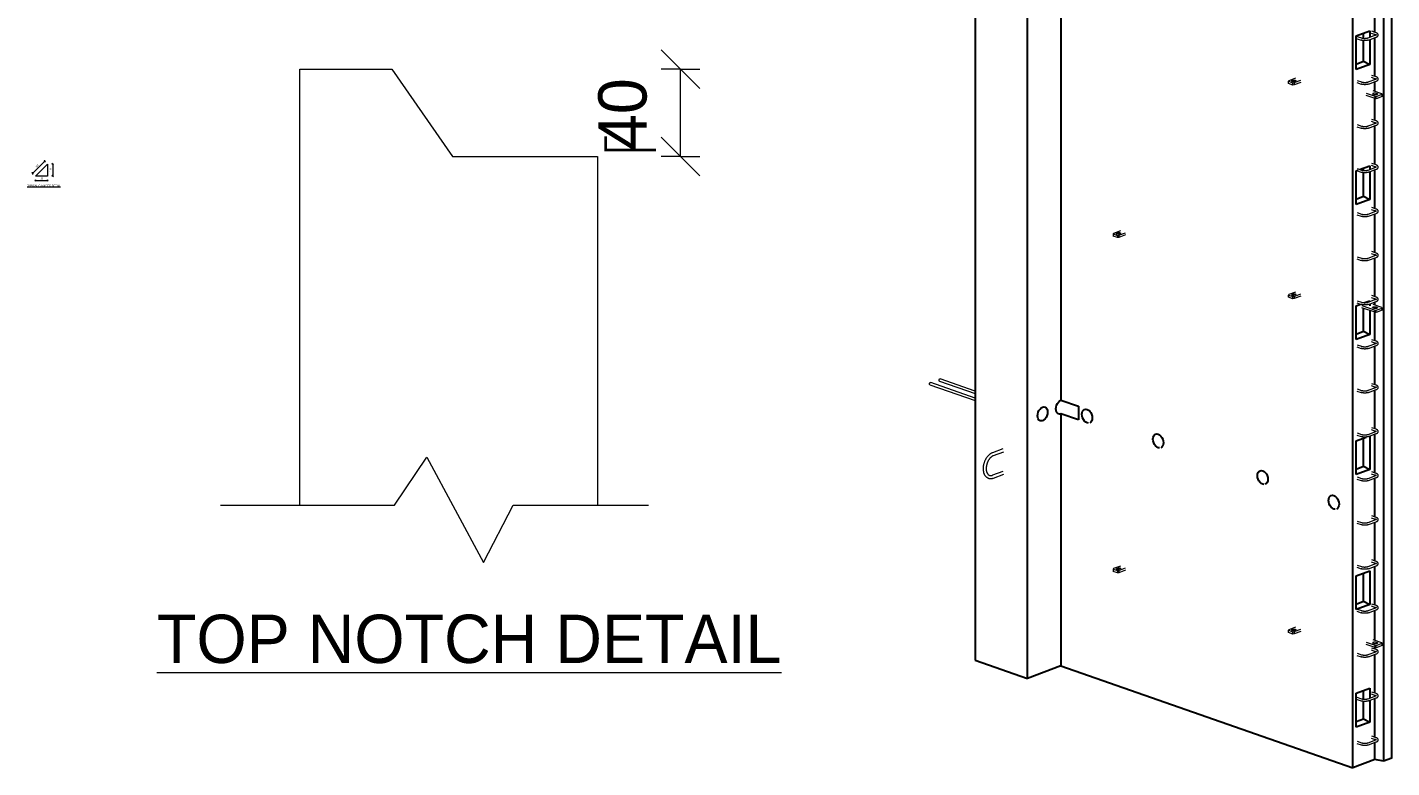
# Model space of a CAD drawing. Header units: millimetres. Extents: x 15006 to 36832, y -1993 to 19978.
# Drawn here: x 31183 to 36832, y 674 to 3739 of the extents above; entities that cross this region are included whole.
import ezdxf

# ---------------------------------------------------------------- set-up
doc = ezdxf.new("R2010")
doc.units = ezdxf.units.MM
for name, color, linetype, lineweight in [('A-ANNO-DIMS', 211, 'Continuous', 9), ('A-ANNO-DIMS-3', 211, 'Continuous', 9), ('A-ANNO-DIMS-80', 211, 'Continuous', 9), ('A-DETL-THIN', 151, 'Continuous', 18), ('A-GENM', 13, 'Continuous', 18), ('A-WALL', 113, 'Continuous', 25), ('G-ANNO-TEXT', 231, 'Continuous', 9), ('S-RBAR', 171, 'Continuous', 18)]:
    doc.layers.add(name, color=color, linetype=linetype, lineweight=lineweight)
doc.styles.add('Arial_3', font='arial.ttf', dxfattribs={"height": 7.5})
doc.styles.add('Nirmala UI Semilight_3', font='NirmalaS.ttf', dxfattribs={"height": 7.5})
doc.styles.add('Nirmala UI Semilight_4', font='NirmalaS.ttf', dxfattribs={"height": 200})
doc.styles.add('Nirmala UI Semilight_5', font='NirmalaS.ttf', dxfattribs={"height": 200})
doc.dimstyles.new('Arrow_Filled_-_2_5_NI_UI_6', dxfattribs={"dimscale": 304.8, "dimtxt": 7.85523, "dimasz": 0.019685, "dimexe": 0.009843, "dimexo": 0.0625, "dimgap": 0.009843, "dimtad": 1, "dimdec": 4, "dimzin": 0, "dimdsep": 46, "dimtxsty": 'Nirmala UI Semilight_3', "dimblk1": 'OBLIQUE', "dimblk2": 'OBLIQUE', "dimsah": 1, "dimcen": 0.09, "dimazin": 0, "dimtfac": 1, "dimtdec": 4, "dimtix": 1, "dimtmove": 0, "dimatfit": 3, "dimfxl": 0.009843, "dimfxlon": 1, "dimtvp": 1, "dimtolj": 1, "dimtzin": 0, "dimarcsym": 2})
doc.dimstyles.new('Arrow_Filled_-_2_5_NI_UI_8', dxfattribs={"dimscale": 304.8, "dimtxt": 209.472789, "dimasz": 0.524934, "dimexe": 0.262467, "dimexo": 0.0625, "dimgap": 0.262467, "dimtad": 1, "dimdec": 4, "dimzin": 0, "dimdsep": 46, "dimtxsty": 'Nirmala UI Semilight_4', "dimblk1": 'OBLIQUE', "dimblk2": 'OBLIQUE', "dimsah": 1, "dimcen": 0.09, "dimazin": 0, "dimtfac": 1, "dimtdec": 4, "dimtix": 1, "dimtmove": 0, "dimatfit": 3, "dimfxl": 0.262467, "dimfxlon": 1, "dimtvp": 1, "dimtolj": 1, "dimtzin": 0, "dimarcsym": 2})

# ---------------------------------------------------------------- blocks, each defined once
blk = doc.blocks.new('Rebar Bar - Part 3166313199-431004-3D Ortho')
at = {"layer": 'S-RBAR'}
for p, q in [((20303.4, 5357.1), (20321.1, 5350.9)), ((20323.7, 5358.4), (20306, 5364.6))]:
    blk.add_line(p, q, dxfattribs=at)
blk = doc.blocks.new('Rebar Bar - Part 2227165887-431004-3D Ortho')
at = {"layer": 'S-RBAR'}
for points in [[(20324.6, 5348.9, 0), (20324.6, 5349, 0), (20324.5, 5349.1, 0), (20324.4, 5349.2, 0), (20324.3, 5349.3, 0), (20324.1, 5349.4, 0), (20323.9, 5349.6, 0), (20323.6, 5349.7, 0), (20323.3, 5349.9, 0), (20323, 5350.1, 0), (20322.6, 5350.3, 0), (20322.2, 5350.4, 0), (20321.8, 5350.6, 0), (20321.4, 5350.8, 0), (20321.1, 5350.9, 0)], [(20324.7, 5349.9, 0), (20324.6, 5349.9, 0), (20324.6, 5349.9, 0), (20324.5, 5349.8, 0), (20324.4, 5349.7, 0), (20324.3, 5349.5, 0), (20324.1, 5349.4, 0), (20323.9, 5349.3, 0), (20323.6, 5349.1, 0), (20323.3, 5348.9, 0), (20323, 5348.7, 0), (20322.6, 5348.6, 0), (20322.2, 5348.4, 0), (20321.8, 5348.2, 0), (20321.5, 5348.1, 0)], [(20324.4, 5340.6, 0), (20325, 5340.9, 0), (20325.6, 5341.2, 0), (20326.3, 5341.4, 0), (20326.8, 5341.7, 0), (20327.4, 5342, 0), (20328, 5342.4, 0), (20328.5, 5342.7, 0), (20329, 5343.1, 0), (20329.5, 5343.5, 0), (20330, 5343.9, 0), (20330.4, 5344.4, 0), (20330.8, 5344.9, 0), (20331.2, 5345.4, 0), (20331.6, 5345.9, 0), (20331.9, 5346.5, 0), (20332.2, 5347.2, 0), (20332.4, 5347.9, 0), (20332.5, 5348.6, 0), (20332.5, 5349.3, 0), (20332.5, 5350, 0), (20332.4, 5350.8, 0), (20332.2, 5351.4, 0), (20332, 5352.1, 0), (20331.7, 5352.7, 0), (20331.3, 5353.3, 0), (20331, 5353.8, 0), (20330.5, 5354.3, 0), (20330.1, 5354.8, 0), (20329.6, 5355.2, 0), (20329.2, 5355.6, 0), (20328.6, 5356, 0), (20328.1, 5356.4, 0), (20327.6, 5356.7, 0), (20327, 5357, 0), (20326.4, 5357.3, 0), (20325.8, 5357.6, 0), (20325.2, 5357.9, 0), (20324.6, 5358.1, 0), (20323.9, 5358.4, 0), (20323.7, 5358.4, 0)]]:
    blk.add_polyline3d(points, dxfattribs=at)
blk = doc.blocks.new('Rebar Bar - Part 981547073-431004-3D Ortho')
at = {"layer": 'S-RBAR'}
for p, q in [((20321.5, 5348.1), (20289.7, 5336.1)), ((20292.5, 5328.6), (20324.4, 5340.6))]:
    blk.add_line(p, q, dxfattribs=at)
blk = doc.blocks.new('Rebar Bar - Part 2227165887-V4-3D Ortho')
at = {"layer": 'S-RBAR'}
for points in [[(20292.5, 5328.6, 0), (20291.8, 5328.4, 0), (20291.1, 5328.1, 0), (20290.5, 5327.9, 0), (20289.7, 5327.7, 0), (20289, 5327.5, 0), (20288.3, 5327.3, 0), (20287.5, 5327.2, 0), (20286.7, 5327, 0), (20286, 5326.9, 0), (20285.2, 5326.7, 0), (20284.3, 5326.6, 0), (20283.5, 5326.5, 0), (20282.7, 5326.4, 0), (20281.9, 5326.3, 0), (20281, 5326.3, 0), (20280.2, 5326.2, 0), (20279.3, 5326.2, 0), (20278.5, 5326.1, 0), (20277.6, 5326.1, 0), (20276.8, 5326.1, 0), (20275.9, 5326.1, 0), (20275.1, 5326.1, 0), (20274.2, 5326.2, 0), (20273.3, 5326.2, 0), (20272.5, 5326.3, 0), (20271.7, 5326.3, 0), (20270.8, 5326.4, 0), (20270, 5326.5, 0), (20269.2, 5326.6, 0), (20268.4, 5326.7, 0), (20267.6, 5326.8, 0), (20266.8, 5327, 0), (20266, 5327.1, 0), (20265.2, 5327.3, 0), (20264.5, 5327.5, 0), (20263.8, 5327.7, 0), (20263, 5327.9, 0), (20262.3, 5328.1, 0), (20261.7, 5328.3, 0), (20261.5, 5328.4, 0)], [(20289.7, 5336.1, 0), (20289.2, 5335.9, 0), (20288.7, 5335.7, 0), (20288.2, 5335.6, 0), (20287.6, 5335.4, 0), (20287.1, 5335.3, 0), (20286.5, 5335.1, 0), (20285.9, 5335, 0), (20285.2, 5334.9, 0), (20284.6, 5334.8, 0), (20283.9, 5334.6, 0), (20283.2, 5334.5, 0), (20282.6, 5334.5, 0), (20281.9, 5334.4, 0), (20281.1, 5334.3, 0), (20280.4, 5334.2, 0), (20279.7, 5334.2, 0), (20279, 5334.2, 0), (20278.2, 5334.1, 0), (20277.5, 5334.1, 0), (20276.8, 5334.1, 0), (20276, 5334.1, 0), (20275.3, 5334.1, 0), (20274.5, 5334.1, 0), (20273.8, 5334.2, 0), (20273.1, 5334.2, 0), (20272.3, 5334.3, 0), (20271.6, 5334.4, 0), (20270.9, 5334.4, 0), (20270.2, 5334.5, 0), (20269.6, 5334.6, 0), (20268.9, 5334.7, 0), (20268.2, 5334.8, 0), (20267.6, 5335, 0), (20267, 5335.1, 0), (20266.4, 5335.2, 0), (20265.8, 5335.4, 0), (20265.3, 5335.5, 0), (20264.7, 5335.7, 0), (20264.2, 5335.9, 0), (20264.1, 5335.9, 0)]]:
    blk.add_polyline3d(points, dxfattribs=at)
blk = doc.blocks.new('Rebar Bar - Part 3131074535-V6-3D Ortho')
at = {"layer": 'S-RBAR'}
for p, q in [((20264.1, 4788.6), (20241.6, 4796.5)), ((20241.6, 4788), (20261.5, 4781.1))]:
    blk.add_line(p, q, dxfattribs=at)
blk = doc.blocks.new('Rebar Bar - Part 3131074535-V8-3D Ortho')
at = {"layer": 'S-RBAR'}
for p, q in [((20243.8, 3510.3), (20261.5, 3504.1)), ((20264.1, 3511.7), (20246.5, 3517.8))]:
    blk.add_line(p, q, dxfattribs=at)
blk = doc.blocks.new('Rebar Bar - Part 3131074535-431004-3D Ortho')
at = {"layer": 'S-RBAR'}
for p, q in [((20243.8, 5334.5), (20261.5, 5328.4)), ((20264.1, 5335.9), (20246.4, 5342.1))]:
    blk.add_line(p, q, dxfattribs=at)
blk = doc.blocks.new('Rebar Bar - Part 3131074535-V9-3D Ortho')
at = {"layer": 'S-RBAR'}
for p, q in [((20242.7, 3145.8), (20261.5, 3139.3)), ((20264.1, 3146.8), (20246.4, 3153))]:
    blk.add_line(p, q, dxfattribs=at)
blk = doc.blocks.new('Rebar Bar - Part 3166313199-V10-3D Ortho')
at = {"layer": 'S-RBAR'}
for p, q in [((20303.4, 2803.1), (20321.1, 2797)), ((20323.7, 2804.5), (20305.5, 2810.9))]:
    blk.add_line(p, q, dxfattribs=at)
blk = doc.blocks.new('12_7Ø_ Lifting Insert_COLUMN - 12_9Ø Lifting insert-V12-3D Ortho')
at = {"layer": 'A-GENM'}
for p, q in [((18777.9, 1993.9), (18735.2, 1977.8)), ((18739.7, 1965.9), (18782.5, 1982.1)), ((18777.9, 1900.7), (18735.2, 1884.6)), ((18739.7, 1872.7), (18782.4, 1888.8))]:
    blk.add_line(p, q, dxfattribs=at)
for points in [[(18735.2, 1977.8, 0), (18733.6, 1977.1, 0), (18731.9, 1976.4, 0), (18730.3, 1975.5, 0), (18728.7, 1974.6, 0), (18727.1, 1973.6, 0), (18725.6, 1972.6, 0), (18724, 1971.5, 0), (18722.5, 1970.3, 0), (18721.1, 1969, 0), (18719.6, 1967.7, 0), (18718.2, 1966.3, 0), (18716.8, 1964.9, 0), (18715.5, 1963.4, 0), (18714.2, 1961.8, 0), (18712.9, 1960.2, 0), (18711.6, 1958.5, 0), (18710.4, 1956.8, 0), (18709.3, 1955.1, 0), (18708.2, 1953.3, 0), (18707.1, 1951.5, 0), (18706.1, 1949.6, 0), (18705.1, 1947.7, 0), (18704.2, 1945.7, 0), (18703.3, 1943.8, 0), (18702.4, 1941.8, 0), (18701.6, 1939.8, 0), (18700.9, 1937.7, 0), (18700.2, 1935.7, 0), (18699.6, 1933.6, 0), (18699, 1931.5, 0), (18698.5, 1929.4, 0), (18698.1, 1927.3, 0), (18697.7, 1925.2, 0), (18697.3, 1923.1, 0), (18697, 1921, 0), (18696.8, 1918.9, 0), (18696.6, 1916.9, 0), (18696.5, 1914.8, 0), (18696.5, 1912.7, 0), (18696.5, 1910.7, 0), (18696.6, 1908.6, 0), (18696.7, 1906.6, 0), (18696.9, 1904.6, 0), (18697.2, 1902.7, 0), (18697.5, 1900.8, 0), (18697.9, 1898.9, 0), (18698.3, 1897, 0), (18698.8, 1895.2, 0), (18699.4, 1893.4, 0), (18700.1, 1891.7, 0), (18700.8, 1890, 0), (18701.5, 1888.3, 0), (18702.4, 1886.7, 0), (18703.3, 1885.2, 0), (18704.2, 1883.7, 0), (18705.2, 1882.3, 0), (18706.3, 1880.9, 0), (18707.5, 1879.6, 0), (18708.7, 1878.4, 0), (18709.9, 1877.2, 0), (18711.3, 1876.2, 0), (18712.7, 1875.2, 0), (18714.1, 1874.3, 0), (18715.6, 1873.5, 0), (18717.1, 1872.8, 0), (18718.7, 1872.1, 0), (18720.3, 1871.6, 0), (18721.9, 1871.2, 0), (18723.6, 1870.9, 0), (18725.2, 1870.7, 0), (18726.9, 1870.5, 0), (18728.6, 1870.5, 0), (18730.3, 1870.6, 0), (18732, 1870.8, 0), (18733.8, 1871.1, 0), (18735.5, 1871.4, 0), (18737.1, 1871.9, 0), (18738.8, 1872.4, 0), (18739.7, 1872.7, 0)], [(18739.7, 1965.9, 0), (18738.6, 1965.5, 0), (18737.5, 1964.9, 0), (18736.3, 1964.4, 0), (18735.2, 1963.7, 0), (18734.1, 1963, 0), (18732.9, 1962.2, 0), (18731.8, 1961.4, 0), (18730.6, 1960.5, 0), (18729.5, 1959.5, 0), (18728.3, 1958.5, 0), (18727.2, 1957.4, 0), (18726.1, 1956.2, 0), (18725, 1955, 0), (18724, 1953.7, 0), (18722.9, 1952.4, 0), (18721.9, 1951.1, 0), (18720.9, 1949.7, 0), (18720, 1948.2, 0), (18719, 1946.7, 0), (18718.1, 1945.2, 0), (18717.3, 1943.6, 0), (18716.5, 1942, 0), (18715.7, 1940.4, 0), (18714.9, 1938.7, 0), (18714.2, 1937, 0), (18713.5, 1935.3, 0), (18712.9, 1933.6, 0), (18712.3, 1931.9, 0), (18711.8, 1930.1, 0), (18711.3, 1928.3, 0), (18710.9, 1926.6, 0), (18710.5, 1924.8, 0), (18710.2, 1923, 0), (18709.9, 1921.3, 0), (18709.6, 1919.5, 0), (18709.4, 1917.8, 0), (18709.3, 1916, 0), (18709.2, 1914.3, 0), (18709.2, 1912.6, 0), (18709.2, 1910.9, 0), (18709.2, 1909.3, 0), (18709.4, 1907.7, 0), (18709.5, 1906.1, 0), (18709.7, 1904.6, 0), (18710, 1903.1, 0), (18710.3, 1901.6, 0), (18710.6, 1900.2, 0), (18711, 1898.9, 0), (18711.4, 1897.5, 0), (18711.9, 1896.3, 0), (18712.4, 1895.1, 0), (18712.9, 1893.9, 0), (18713.5, 1892.8, 0), (18714.1, 1891.8, 0), (18714.7, 1890.8, 0), (18715.4, 1889.9, 0), (18716, 1889.1, 0), (18716.7, 1888.3, 0), (18717.5, 1887.6, 0), (18718.2, 1886.9, 0), (18718.9, 1886.3, 0), (18719.7, 1885.7, 0), (18720.5, 1885.2, 0), (18721.3, 1884.8, 0), (18722.1, 1884.4, 0), (18723, 1884.1, 0), (18723.8, 1883.8, 0), (18724.7, 1883.6, 0), (18725.6, 1883.4, 0), (18726.5, 1883.3, 0), (18727.4, 1883.2, 0), (18728.4, 1883.2, 0), (18729.4, 1883.3, 0), (18730.4, 1883.4, 0), (18731.4, 1883.5, 0), (18732.5, 1883.8, 0), (18733.5, 1884, 0), (18734.6, 1884.4, 0), (18735.2, 1884.6, 0)]]:
    blk.add_polyline3d(points, dxfattribs=at)
blk = doc.blocks.new('RR spread anchor face based - RR-SA-3_0-200-1726827-3D Ortho')
at = {"layer": 'A-GENM'}
for p, q in [((20346.9, 4852.3), (20310.9, 4864.9)), ((20283.1, 4854.4), (20319.2, 4841.8)), ((20319.2, 4832.5), (20283.1, 4845.1)), ((20314.3, 4849.1), (20311.5, 4850.1)), ((20319.2, 4841.8), (20324.5, 4841.2)), ((20319.2, 4832.5), (20319.2, 4841.8)), ((20324.5, 4831.9), (20319.2, 4832.5)), ((20323.9, 4854.8), (20326.8, 4853.8)), ((20324.5, 4841.2), (20348.8, 4850.4)), ((20324.5, 4831.9), (20324.5, 4841.2)), ((20348.8, 4841.1), (20324.5, 4831.9)), ((20348.8, 4850.4), (20346.9, 4852.3)), ((20348.8, 4841.1), (20348.8, 4850.4))]:
    blk.add_line(p, q, dxfattribs=at)
for points in [[(20311.5, 4850.1, 0), (20310, 4850.7, 0), (20309.1, 4851.5, 0), (20308.7, 4852.4, 0)], [(20309, 4853.2, 0), (20309.8, 4854, 0), (20311.2, 4854.7, 0), (20313, 4855.2, 0), (20315.2, 4855.6, 0), (20317.5, 4855.7, 0), (20319.9, 4855.6, 0), (20322, 4855.3, 0), (20323.9, 4854.8, 0)], [(20326.8, 4853.8, 0), (20328.3, 4853.1, 0), (20329.2, 4852.3, 0), (20329.6, 4851.5, 0), (20329.3, 4850.6, 0), (20328.5, 4849.8, 0), (20327.1, 4849.2, 0), (20325.2, 4848.6, 0), (20323.1, 4848.3, 0), (20320.8, 4848.2, 0), (20318.4, 4848.2, 0), (20316.2, 4848.6, 0), (20314.3, 4849.1, 0)]]:
    blk.add_polyline3d(points, dxfattribs=at)
blk = doc.blocks.new('RR spread anchor face based - RR-SA-3_0-200-V13-3D Ortho')
at = {"layer": 'A-GENM'}
for p, q in [((20265.1, 2587.4), (20319.2, 2568.5)), ((20319.2, 2559.2), (20265.1, 2578.1)), ((20346.9, 2579), (20311.2, 2591.5)), ((20314.3, 2575.8), (20311.5, 2576.8)), ((20319.2, 2568.5), (20324.5, 2567.9)), ((20319.2, 2559.2), (20319.2, 2568.5)), ((20324.5, 2558.6), (20319.2, 2559.2)), ((20323.9, 2581.5), (20326.8, 2580.5)), ((20324.5, 2567.9), (20348.8, 2577.1)), ((20324.5, 2558.6), (20324.5, 2567.9)), ((20348.8, 2567.8), (20324.5, 2558.6)), ((20348.8, 2577.1), (20346.9, 2579)), ((20348.8, 2567.8), (20348.8, 2577.1))]:
    blk.add_line(p, q, dxfattribs=at)
for points in [[(20311.5, 2576.8, 0), (20310, 2577.4, 0), (20309.1, 2578.2, 0), (20308.7, 2579.1, 0)], [(20309, 2579.9, 0), (20309.8, 2580.7, 0), (20311.2, 2581.4, 0), (20313, 2581.9, 0), (20315.2, 2582.3, 0), (20317.5, 2582.4, 0), (20319.9, 2582.3, 0), (20322, 2582, 0), (20323.9, 2581.5, 0)], [(20326.8, 2580.5, 0), (20328.3, 2579.8, 0), (20329.2, 2579, 0), (20329.6, 2578.2, 0), (20329.3, 2577.3, 0), (20328.5, 2576.6, 0), (20327.1, 2575.9, 0), (20325.2, 2575.3, 0), (20323.1, 2575, 0), (20320.8, 2574.9, 0), (20318.4, 2575, 0), (20316.2, 2575.3, 0), (20314.3, 2575.8, 0)]]:
    blk.add_polyline3d(points, dxfattribs=at)
blk = doc.blocks.new('Rebar Bar - Part 202687746-431004-3D Ortho')
at = {"layer": 'S-RBAR'}
for p, q in [((18664, 2204.4), (18479.6, 2268.8)), ((18476.3, 2259.4), (18664, 2193.8))]:
    blk.add_line(p, q, dxfattribs=at)
for points in [[(18474.5, 2262.8, 0), (18474.6, 2264, 0), (18475, 2265.3, 0), (18475.5, 2266.5, 0), (18476.3, 2267.5, 0), (18477.1, 2268.3, 0), (18478, 2268.8, 0), (18478.9, 2268.9, 0), (18479.7, 2268.8, 0)], [(18476.3, 2259.4, 0), (18476.3, 2259.4, 0), (18475.5, 2259.9, 0), (18475, 2260.6, 0), (18474.6, 2261.6, 0), (18474.5, 2262.8, 0)]]:
    blk.add_polyline3d(points, dxfattribs=at)
blk = doc.blocks.new('Rebar Bar - Part 202687746-V14-3D Ortho')
at = {"layer": 'S-RBAR'}
for p, q in [((18515.8, 2274.3), (18664, 2222.5)), ((18664, 2233.1), (18519.1, 2283.7))]:
    blk.add_line(p, q, dxfattribs=at)
for points in [[(18513.9, 2277.7, 0), (18514.1, 2278.9, 0), (18514.4, 2280.2, 0), (18515, 2281.4, 0), (18515.7, 2282.4, 0), (18516.5, 2283.2, 0), (18517.4, 2283.7, 0), (18518.3, 2283.8, 0), (18519.1, 2283.7, 0)], [(18515.8, 2274.3, 0), (18515.7, 2274.3, 0), (18515, 2274.8, 0), (18514.4, 2275.5, 0), (18514.1, 2276.5, 0), (18513.9, 2277.7, 0)]]:
    blk.add_polyline3d(points, dxfattribs=at)
blk = doc.blocks.new('RR spread anchor face based - RR-SA-2_5-150-1726819-3D Ortho')
at = {"layer": 'A-GENM'}
for p, q in [((19237, 2886.1), (19235.3, 2884.2)), ((19235.3, 2884.2), (19253.3, 2877.9)), ((19235.3, 2884.2), (19235.3, 2874.9)), ((19264.7, 2896.6), (19237, 2886.1)), ((19250, 2886.9), (19254.2, 2888.4)), ((19258.6, 2878.6), (19286.3, 2889)), ((19264.3, 2884.9), (19260.1, 2883.3)), ((19253.3, 2868.6), (19235.3, 2874.9)), ((19253.3, 2877.9), (19258.6, 2878.6)), ((19253.3, 2877.9), (19253.3, 2868.6)), ((19258.6, 2869.2), (19253.3, 2868.6)), ((19286.3, 2879.7), (19258.6, 2869.2)), ((19258.6, 2878.6), (19258.6, 2869.2))]:
    blk.add_line(p, q, dxfattribs=at)
for points in [[(19260.1, 2883.3, 0), (19258.7, 2882.9, 0), (19257, 2882.6, 0), (19255.2, 2882.5, 0), (19253.4, 2882.6, 0), (19251.7, 2882.9, 0), (19250.2, 2883.3, 0), (19249.1, 2883.8, 0), (19248.3, 2884.4, 0), (19248, 2885, 0)], [(19248.3, 2885.7, 0), (19248.9, 2886.3, 0), (19250, 2886.9, 0)], [(19254.2, 2888.4, 0), (19255.6, 2888.8, 0), (19257.3, 2889.1, 0), (19259.1, 2889.2, 0), (19260.9, 2889.1, 0), (19262.6, 2888.9, 0), (19264.1, 2888.5, 0), (19265.2, 2888, 0), (19265.9, 2887.4, 0), (19266.2, 2886.7, 0), (19266, 2886.1, 0), (19265.3, 2885.4, 0), (19264.3, 2884.9, 0)]]:
    blk.add_polyline3d(points, dxfattribs=at)
blk = doc.blocks.new('RR spread anchor face based - RR-SA-2_5-150-V19-3D Ortho')
at = {"layer": 'A-GENM'}
for p, q in [((19962.1, 3517.9), (19960.4, 3516)), ((19960.4, 3516), (19978.5, 3509.7)), ((19960.4, 3506.6), (19960.4, 3516)), ((19978.5, 3500.3), (19960.4, 3506.6)), ((19989.8, 3528.4), (19962.1, 3517.9)), ((19975.1, 3518.6), (19979.3, 3520.2)), ((19978.5, 3509.7), (19983.7, 3510.3)), ((19978.5, 3500.3), (19978.5, 3509.7)), ((19983.7, 3510.3), (20011.5, 3520.8)), ((20011.5, 3511.5), (19983.7, 3501)), ((19983.7, 3510.3), (19983.7, 3501)), ((19989.4, 3516.7), (19985.2, 3515.1)), ((19983.7, 3501), (19978.5, 3500.3))]:
    blk.add_line(p, q, dxfattribs=at)
for points in [[(19985.2, 3515.1, 0), (19983.8, 3514.7, 0), (19982.1, 3514.4, 0), (19980.3, 3514.3, 0), (19978.5, 3514.4, 0), (19976.8, 3514.6, 0), (19975.3, 3515, 0), (19974.2, 3515.6, 0), (19973.5, 3516.2, 0), (19973.2, 3516.8, 0)], [(19973.4, 3517.5, 0), (19974.1, 3518.1, 0), (19975.1, 3518.6, 0)], [(19979.3, 3520.2, 0), (19980.7, 3520.6, 0), (19982.4, 3520.9, 0), (19984.2, 3521, 0), (19986, 3520.9, 0), (19987.7, 3520.7, 0), (19989.2, 3520.3, 0), (19990.3, 3519.8, 0), (19991.1, 3519.1, 0), (19991.3, 3518.5, 0), (19991.1, 3517.8, 0), (19990.5, 3517.2, 0), (19989.4, 3516.7, 0)]]:
    blk.add_polyline3d(points, dxfattribs=at)
blk = doc.blocks.new('RR spread anchor face based - RR-SA-2_5-150-1876458-3D Ortho')
at = {"layer": 'A-GENM'}
for p, q in [((19962.1, 2632.8), (19960.4, 2630.9)), ((19960.4, 2630.9), (19978.5, 2624.6)), ((19960.4, 2621.5), (19960.4, 2630.9)), ((19978.5, 2615.2), (19960.4, 2621.5)), ((19989.8, 2643.3), (19962.1, 2632.8)), ((19975.1, 2633.5), (19979.3, 2635.1)), ((19978.5, 2624.6), (19983.7, 2625.2)), ((19978.5, 2615.2), (19978.5, 2624.6)), ((19983.7, 2615.9), (19978.5, 2615.2)), ((19983.7, 2625.2), (20011.5, 2635.7)), ((20011.5, 2626.4), (19983.7, 2615.9)), ((19983.7, 2625.2), (19983.7, 2615.9)), ((19989.4, 2631.6), (19985.2, 2630))]:
    blk.add_line(p, q, dxfattribs=at)
for points in [[(19985.2, 2630, 0), (19983.8, 2629.6, 0), (19982.1, 2629.3, 0), (19980.3, 2629.2, 0), (19978.5, 2629.3, 0), (19976.8, 2629.5, 0), (19975.3, 2629.9, 0), (19974.2, 2630.5, 0), (19973.5, 2631.1, 0), (19973.2, 2631.7, 0)], [(19973.4, 2632.4, 0), (19974.1, 2633, 0), (19975.1, 2633.5, 0)], [(19979.3, 2635.1, 0), (19980.7, 2635.5, 0), (19982.4, 2635.8, 0), (19984.2, 2635.9, 0), (19986, 2635.8, 0), (19987.7, 2635.6, 0), (19989.2, 2635.2, 0), (19990.3, 2634.7, 0), (19991.1, 2634.1, 0), (19991.3, 2633.4, 0), (19991.1, 2632.7, 0), (19990.5, 2632.1, 0), (19989.4, 2631.6, 0)]]:
    blk.add_polyline3d(points, dxfattribs=at)
blk = doc.blocks.new('DIMBLOCK95-CHAMFER DETAIL')
at = {"layer": 'A-ANNO-DIMS-3'}
for p, q in [((31217, 3104.9), (31220, 3107.9)), ((31217, 3104.9), (31217, 3107.9)), ((31267, 3104.9), (31270, 3107.9)), ((31267, 3104.9), (31267, 3107.9)), ((31217, 3104.9), (31214, 3101.9)), ((31217, 3104.9), (31267, 3104.9)), ((31217, 3104.9), (31217, 3101.9)), ((31267, 3104.9), (31264, 3101.9)), ((31267, 3104.9), (31267, 3101.9))]:
    blk.add_line(p, q, dxfattribs=at)
at = {"layer": 'A-ANNO-DIMS-3', "color": 0, "insert": (31237.1, 3117.7), "char_height": 7.5, "width": 11.654, "attachment_point": 1, "line_spacing_factor": 1.142579, "style": 'Nirmala UI Semilight_3'}
blk.add_mtext('\u202a10', dxfattribs=at)
blk = doc.blocks.new('_Oblique')
at = {"color": 0, "linetype": 'ByBlock', "lineweight": -2}
blk.add_line((-0.5, -0.5), (0.5, 0.5), dxfattribs=at)
blk = doc.blocks.new('DIMBLOCK96-CHAMFER DETAIL')
at = {"layer": 'A-ANNO-DIMS-3'}
for p, q in [((31288, 3172.8), (31285, 3175.8)), ((31288, 3172.8), (31285, 3172.8)), ((31288, 3172.8), (31288, 3122.8)), ((31288, 3172.8), (31291, 3169.8)), ((31288, 3172.8), (31291, 3172.8)), ((31288, 3122.8), (31285, 3125.8)), ((31288, 3122.8), (31285, 3122.8)), ((31288, 3122.8), (31291, 3119.8)), ((31288, 3122.8), (31291, 3122.8))]:
    blk.add_line(p, q, dxfattribs=at)
at = {"layer": 'A-ANNO-DIMS-3', "color": 0, "insert": (31275.2, 3142.9), "char_height": 7.5, "width": 11.654, "attachment_point": 1, "rotation": 90, "line_spacing_factor": 1.142579, "style": 'Nirmala UI Semilight_3'}
blk.add_mtext('\u202a10', dxfattribs=at)
blk = doc.blocks.new('DIMBLOCK97-CHAMFER DETAIL')
at = {"layer": 'A-ANNO-DIMS-3'}
for p, q in [((31205.1, 3134.7), (31255.1, 3184.7)), ((31255.1, 3184.7), (31253, 3186.8)), ((31255.1, 3184.7), (31255.1, 3188.9)), ((31255.1, 3184.7), (31255.1, 3180.4)), ((31255.1, 3184.7), (31257.2, 3182.5)), ((31205.1, 3134.7), (31203, 3136.8)), ((31205.1, 3134.7), (31205.1, 3138.9)), ((31205.1, 3134.7), (31205.1, 3130.4)), ((31205.1, 3134.7), (31207.2, 3132.5))]:
    blk.add_line(p, q, dxfattribs=at)
at = {"layer": 'A-ANNO-DIMS-3', "color": 0, "insert": (31217.6, 3165.2), "char_height": 7.5, "width": 11.826, "attachment_point": 1, "rotation": 45, "line_spacing_factor": 1.142579, "style": 'Nirmala UI Semilight_3'}
blk.add_mtext('\u202a14', dxfattribs=at)
blk = doc.blocks.new('DIMBLOCK101-TOP NOTCH DETAIL')
at = {"layer": 'A-ANNO-DIMS-80'}
for p, q in [((33887.7, 3565.5), (33807.7, 3645.5)), ((33887.7, 3565.5), (33807.7, 3565.5)), ((33887.7, 3205), (33887.7, 3565.5)), ((33887.7, 3565.5), (33967.7, 3485.5)), ((33887.7, 3565.5), (33967.7, 3565.5)), ((33887.7, 3205), (33807.7, 3285)), ((33887.7, 3205), (33807.7, 3205)), ((33887.7, 3205), (33967.7, 3125)), ((33887.7, 3205), (33967.7, 3205))]:
    blk.add_line(p, q, dxfattribs=at)
at = {"layer": 'A-ANNO-DIMS-80', "color": 0, "insert": (33546.8, 3231), "char_height": 200, "width": 370.196, "attachment_point": 1, "rotation": 90, "line_spacing_factor": 1.142579, "style": 'Nirmala UI Semilight_4'}
blk.add_mtext('\u202a40', dxfattribs=at)

msp = doc.modelspace()

# ---------------------------------------------------------------- linework, layer by layer
at = {"layer": 'A-DETL-THIN', "lineweight": 9}
for p, q in [((32311.7039, 1760.77489), (32311.7039, 3565.45823)), ((32311.7039, 3565.45823), (32691.7039, 3565.45823)), ((32691.7039, 3565.45823), (32944.07754, 3205.03133)), ((32944.07754, 3205.03133), (33544.07754, 3205.03133)), ((33544.07754, 3205.03133), (33544.07754, 1760.77489)), ((32702.68369, 1760.77489), (32836.88999, 1959.7439)), ((32836.88999, 1959.7439), (33071.08977, 1523.30928)), ((31982.68369, 1760.77489), (32702.68369, 1760.77489)), ((33071.08977, 1523.30928), (33194.71849, 1760.77489)), ((33194.71849, 1760.77489), (33754.71849, 1760.77489))]:
    msp.add_line(p, q, dxfattribs=at)
at = {"layer": 'A-DETL-THIN'}
for p, q in [((31266.97274, 3172.79249), (31216.97274, 3122.79249)), ((31266.97274, 3172.79249), (31266.97274, 3122.79249)), ((31266.97274, 3122.79249), (31216.97274, 3122.79249))]:
    msp.add_line(p, q, dxfattribs=at)
at = {"layer": 'A-WALL'}
for p, q in [((36671.46099, 673.5359), (36671.46099, 5420.42478)), ((36797.33095, 5409.74691), (36797.33095, 700.12508)), ((36831.98529, 713.21775), (36831.98529, 5422.83958)), ((35107.77599, 5250.96347), (35107.77599, 1118.98071)), ((35462.64642, 5227.79457), (35462.64642, 2195.18965)), ((35324.02189, 1043.43926), (35324.02189, 5175.42201)), ((36761.56693, 3718.58209), (36761.56693, 3878.81144)), ((36685.32344, 3704.39083), (36740.77325, 3725.34018)), ((36685.32344, 3564.63944), (36685.32344, 3704.39083)), ((36715.82154, 3692.74212), (36715.82154, 3715.36798)), ((36715.82154, 3598.582), (36715.82154, 3684.66238)), ((36740.77325, 3725.34018), (36740.77325, 3696.8329)), ((36740.77325, 3688.49207), (36740.77325, 3585.58879)), ((36761.56693, 3704.77401), (36761.56693, 3710.22705)), ((36761.56693, 3536.15994), (36761.56693, 3696.38929)), ((36685.32344, 3587.0596), (36715.82154, 3598.582)), ((36740.77325, 3585.58879), (36685.32344, 3564.63944)), ((36715.82154, 3598.582), (36740.77325, 3585.58879)), ((36761.56693, 3522.35186), (36761.56693, 3527.8049)), ((36761.56693, 3474.27454), (36761.56693, 3513.96715)), ((36761.56693, 3353.73779), (36761.56693, 3444.71555)), ((36761.56693, 3339.92971), (36761.56693, 3345.38275)), ((36761.56693, 3171.31564), (36761.56693, 3331.545)), ((36698.69602, 3150.43753), (36740.77325, 3166.33462)), ((36740.77325, 3166.33462), (36740.77325, 3149.56646)), ((36685.32344, 3145.38527), (36692.65482, 3148.15512)), ((36685.32344, 3005.63388), (36685.32344, 3145.38527)), ((36715.82154, 3145.47567), (36715.82154, 3156.90768)), ((36715.82154, 3039.57645), (36715.82154, 3137.39594)), ((36740.77325, 3141.23352), (36740.77325, 3026.58323)), ((36761.56693, 3157.50756), (36761.56693, 3162.96061)), ((36761.56693, 2988.8935), (36761.56693, 3149.12285)), ((36685.32344, 3028.05404), (36715.82154, 3039.57645)), ((36740.77325, 3026.58323), (36685.32344, 3005.63388)), ((36715.82154, 3039.57645), (36740.77325, 3026.58323)), ((36761.56693, 2975.08542), (36761.56693, 2980.53846)), ((36761.56693, 2806.47135), (36761.56693, 2966.70071)), ((36761.56693, 2792.66327), (36761.56693, 2798.11631)), ((36761.56693, 2624.0492), (36761.56693, 2784.27856)), ((36716.41212, 2598.12525), (36740.77325, 2607.32906)), ((36740.77325, 2607.32906), (36740.77325, 2602.30002)), ((36761.56693, 2610.24112), (36761.56693, 2615.69416)), ((36761.56693, 2589.1824), (36761.56693, 2601.85641)), ((36685.32344, 2586.37971), (36702.65796, 2592.92882)), ((36685.32344, 2446.62832), (36685.32344, 2586.37971)), ((36715.82154, 2480.57089), (36715.82154, 2575.68609)), ((36740.77325, 2593.96708), (36740.77325, 2586.36636)), ((36740.77325, 2566.96967), (36740.77325, 2467.57767)), ((36761.56693, 2441.62705), (36761.56693, 2559.70579)), ((36685.32344, 2469.04848), (36715.82154, 2480.57089)), ((36740.77325, 2467.57767), (36685.32344, 2446.62832)), ((36715.82154, 2480.57089), (36740.77325, 2467.57767)), ((36761.56693, 2427.81897), (36761.56693, 2433.27202)), ((36761.56693, 2259.20491), (36761.56693, 2419.43426)), ((36761.56693, 2245.39683), (36761.56693, 2250.84987)), ((36761.56693, 2076.78276), (36761.56693, 2237.01212)), ((35462.64642, 2195.18965), (35534.72839, 2170.00916)), ((35534.72839, 2170.00916), (35534.72839, 2114.10979)), ((35534.72839, 2114.10979), (35462.64642, 2139.29027)), ((35462.64642, 2139.29027), (35462.64642, 1095.81264)), ((35576.36623, 2100.51618), (35570.76937, 2101.51895)), ((36685.32344, 2027.37415), (36726.53933, 2042.94582)), ((36715.82154, 1921.56533), (36715.82154, 2038.89656)), ((36740.77325, 2046.70064), (36740.77325, 1908.57212)), ((36761.56693, 2062.97468), (36761.56693, 2068.42772)), ((36761.56693, 1894.36061), (36761.56693, 2054.58997)), ((35870.82106, 1997.6539), (35865.2242, 1998.65667)), ((36685.32344, 1887.62276), (36685.32344, 2027.37415)), ((36685.32344, 1910.04292), (36715.82154, 1921.56533)), ((36715.82154, 1921.56533), (36740.77325, 1908.57212)), ((36740.77325, 1908.57212), (36685.32344, 1887.62276)), ((36761.56693, 1880.55253), (36761.56693, 1886.00557)), ((36761.56693, 1711.93846), (36761.56693, 1872.16782)), ((36303.31285, 1846.57099), (36297.716, 1847.57376)), ((36597.76768, 1743.70871), (36592.17083, 1744.71148)), ((36761.56693, 1698.13038), (36761.56693, 1703.58343)), ((36761.56693, 1529.51632), (36761.56693, 1689.52462)), ((36685.32344, 1468.36859), (36740.77325, 1489.31795)), ((36715.82154, 1362.55977), (36715.82154, 1479.891)), ((36740.77325, 1489.31795), (36740.77325, 1349.56656)), ((36761.56693, 1515.70824), (36761.56693, 1521.16128)), ((36761.56693, 1347.09417), (36761.56693, 1507.32353)), ((36685.32344, 1328.6172), (36685.32344, 1468.36859)), ((36685.32344, 1351.03736), (36715.82154, 1362.55977)), ((36715.82154, 1362.55977), (36740.77325, 1349.56656)), ((36740.77325, 1349.56656), (36685.32344, 1328.6172)), ((36761.56693, 1333.28609), (36761.56693, 1338.73913)), ((36761.56693, 1200.98526), (36761.56693, 1324.90138)), ((36761.56693, 1164.67202), (36761.56693, 1171.50865)), ((36761.56693, 1150.86394), (36761.56693, 1156.31698)), ((36761.56693, 982.57272), (36761.56693, 1142.47923)), ((35107.77599, 1118.98071), (35324.02189, 1043.43926)), ((35462.64642, 1095.81264), (35324.02189, 1043.43926)), ((35462.64642, 1095.81264), (36671.46099, 673.5359)), ((36685.32344, 981.56792), (36740.77325, 1002.51727)), ((36685.32344, 841.81653), (36685.32344, 981.56792)), ((36715.82154, 956.4099), (36715.82154, 993.09033)), ((36740.77325, 1002.51727), (36740.77325, 960.50069)), ((36761.56693, 968.4418), (36761.56693, 973.89484)), ((36715.82154, 875.75909), (36715.82154, 948.33017)), ((36740.77325, 952.16775), (36740.77325, 862.76588)), ((36761.56693, 799.82773), (36761.56693, 960.05708)), ((36685.32344, 864.23669), (36715.82154, 875.75909)), ((36740.77325, 862.76588), (36685.32344, 841.81653)), ((36715.82154, 875.75909), (36740.77325, 862.76588)), ((36761.56693, 786.01965), (36761.56693, 791.47269)), ((36761.56693, 707.5786), (36761.56693, 777.63494)), ((36761.56693, 707.5786), (36671.46099, 673.5359)), ((36797.33095, 700.12508), (36761.56693, 707.5786)), ((36831.98529, 713.21775), (36797.33095, 700.12508))]:
    msp.add_line(p, q, dxfattribs=at)
for points in [[(35375.87093, 2110.24988, 0), (35371.56442, 2113.06467, 0), (35368.25991, 2117.60489, 0), (35366.18262, 2123.56115, 0), (35365.47409, 2130.52753, 0), (35366.18262, 2138.02928, 0), (35368.25991, 2145.55517, 0), (35371.56442, 2152.59233, 0), (35375.87093, 2158.66118, 0), (35380.88597, 2163.34814, 0), (35386.26777, 2166.33381, 0)], [(35386.26777, 2166.33381, 0), (35391.64957, 2167.41471, 0), (35396.66461, 2166.51719, 0), (35400.97112, 2163.7024, 0), (35404.27562, 2159.16217, 0), (35406.35292, 2153.20592, 0), (35407.06145, 2146.23954, 0), (35406.35292, 2138.73779, 0), (35404.27562, 2131.2119, 0), (35400.97112, 2124.17474, 0), (35396.66461, 2118.10589, 0), (35391.64957, 2113.41892, 0), (35386.26777, 2110.43326, 0)], [(35452.11442, 2139.05524, 0), (35447.80791, 2141.87003, 0), (35444.50341, 2146.41025, 0), (35442.42611, 2152.36651, 0), (35441.71758, 2159.33289, 0), (35442.42611, 2166.83464, 0), (35444.50341, 2174.36053, 0), (35447.80791, 2181.39769, 0), (35452.11442, 2187.46654, 0), (35457.12946, 2192.1535, 0), (35462.51126, 2195.13917, 0)], [(35462.51126, 2195.13917, 0), (35462.57884, 2195.16456, 0), (35462.64642, 2195.18965, 0)], [(35570.76937, 2101.51895, 0), (35565.17251, 2104.42649, 0), (35559.95708, 2109.04065, 0), (35555.47848, 2115.04699, 0), (35552.04193, 2122.03617, 0), (35549.88162, 2129.53191, 0), (35549.14478, 2137.02338, 0), (35549.88162, 2144.00004, 0), (35552.04193, 2149.98645, 0), (35555.47848, 2154.57465, 0), (35559.95708, 2157.45195, 0), (35565.17251, 2158.42228, 0), (35570.76937, 2157.41951, 0)], [(35570.76937, 2157.41951, 0), (35576.36623, 2154.51197, 0), (35581.58166, 2149.89781, 0), (35586.06026, 2143.89147, 0), (35589.49681, 2136.90229, 0), (35591.65712, 2129.40655, 0), (35592.39396, 2121.91508, 0), (35591.65712, 2114.93842, 0), (35589.49681, 2108.95201, 0), (35586.06026, 2104.36381, 0), (35581.58166, 2101.48651, 0)], [(35386.26777, 2110.43326, 0), (35380.88597, 2109.35235, 0), (35376.3702, 2110.06375, 0)], [(35462.51126, 2139.23862, 0), (35457.12946, 2138.15771, 0), (35452.61369, 2138.86911, 0)], [(35462.64642, 2139.29027, 0), (35462.57884, 2139.2643, 0), (35462.51126, 2139.23862, 0)], [(35865.2242, 1998.65667, 0), (35859.62734, 2001.56421, 0), (35854.41191, 2006.17837, 0), (35849.93331, 2012.18471, 0), (35846.49676, 2019.17389, 0), (35844.33645, 2026.66963, 0), (35843.59961, 2034.16109, 0), (35844.33645, 2041.13776, 0), (35846.49676, 2047.12417, 0), (35849.93331, 2051.71237, 0), (35854.41191, 2054.58967, 0), (35859.62734, 2055.56, 0), (35865.2242, 2054.55723, 0)], [(35865.2242, 2054.55723, 0), (35870.82106, 2051.64969, 0), (35876.0365, 2047.03553, 0), (35880.51509, 2041.02919, 0), (35883.95164, 2034.04001, 0), (35886.11195, 2026.54427, 0), (35886.84879, 2019.0528, 0), (35886.11195, 2012.07614, 0), (35883.95164, 2006.08973, 0), (35880.51509, 2001.50153, 0), (35876.0365, 1998.62423, 0)], [(36297.716, 1847.57376, 0), (36292.11914, 1850.4813, 0), (36286.9037, 1855.09546, 0), (36282.4251, 1861.1018, 0), (36278.98855, 1868.09098, 0), (36276.82825, 1875.58672, 0), (36276.09141, 1883.07819, 0), (36276.82825, 1890.05485, 0), (36278.98855, 1896.04126, 0), (36282.4251, 1900.62946, 0), (36286.9037, 1903.50676, 0), (36292.11914, 1904.47709, 0), (36297.716, 1903.47432, 0)], [(36297.716, 1903.47432, 0), (36303.31285, 1900.56678, 0), (36308.52829, 1895.95262, 0), (36313.00689, 1889.94628, 0), (36316.44344, 1882.9571, 0), (36318.60375, 1875.46136, 0), (36319.34059, 1867.96989, 0), (36318.60375, 1860.99323, 0), (36316.44344, 1855.00682, 0), (36313.00689, 1850.41862, 0), (36308.52829, 1847.54132, 0)], [(36592.17083, 1744.71148, 0), (36586.57397, 1747.61902, 0), (36581.35853, 1752.23318, 0), (36576.87993, 1758.23952, 0), (36573.44338, 1765.2287, 0), (36571.28308, 1772.72444, 0), (36570.54624, 1780.2159, 0), (36571.28308, 1787.19257, 0), (36573.44338, 1793.17898, 0), (36576.87993, 1797.76718, 0), (36581.35853, 1800.64448, 0), (36586.57397, 1801.61481, 0), (36592.17083, 1800.61204, 0)], [(36592.17083, 1800.61204, 0), (36597.76768, 1797.7045, 0), (36602.98312, 1793.09034, 0), (36607.46172, 1787.084, 0), (36610.89827, 1780.09482, 0), (36613.05858, 1772.59908, 0), (36613.79542, 1765.10761, 0), (36613.05858, 1758.13095, 0), (36610.89827, 1752.14454, 0), (36607.46172, 1747.55634, 0), (36602.98312, 1744.67904, 0)]]:
    msp.add_polyline3d(points, dxfattribs=at)

# ---------------------------------------------------------------- block references
at = {"layer": 'A-GENM'}
for name, p in [('RR spread anchor face based - RR-SA-2_5-150-V19-3D Ortho', (16443.76369, 0)), ('RR spread anchor face based - RR-SA-3_0-200-1726827-3D Ortho', (16443.76369, -1388.19714)), ('RR spread anchor face based - RR-SA-2_5-150-1726819-3D Ortho', (16443.76369, 0)), ('RR spread anchor face based - RR-SA-2_5-150-1876458-3D Ortho', (16443.76369, 0)), ('RR spread anchor face based - RR-SA-3_0-200-V13-3D Ortho', (16443.76369, 0)), ('12_7Ø_ Lifting Insert_COLUMN - 12_9Ø Lifting insert-V12-3D Ortho', (16443.76369, 0)), ('RR spread anchor face based - RR-SA-2_5-150-1726819-3D Ortho', (16443.76369, -1388.19714)), ('RR spread anchor face based - RR-SA-2_5-150-1876458-3D Ortho', (16443.76369, -1388.19714)), ('RR spread anchor face based - RR-SA-3_0-200-1726827-3D Ortho', (16443.76369, -3661.48641))]:
    msp.add_blockref(name, p, dxfattribs=at)
at = {"layer": 'S-RBAR'}
for name, p in [('Rebar Bar - Part 3131074535-V6-3D Ortho', (16443.76369, -1094.53288)), ('Rebar Bar - Part 2227165887-V4-3D Ortho', (16443.76369, -1641.79933)), ('Rebar Bar - Part 981547073-431004-3D Ortho', (16443.76369, -1641.79933)), ('Rebar Bar - Part 3166313199-431004-3D Ortho', (16443.76369, -1641.79933)), ('Rebar Bar - Part 2227165887-431004-3D Ortho', (16443.76369, -1641.79933)), ('Rebar Bar - Part 3131074535-V8-3D Ortho', (16443.76369, 0)), ('Rebar Bar - Part 2227165887-V4-3D Ortho', (16443.76369, -1824.22147)), ('Rebar Bar - Part 981547073-431004-3D Ortho', (16443.76369, -1824.22147)), ('Rebar Bar - Part 3166313199-431004-3D Ortho', (16443.76369, -1824.22147)), ('Rebar Bar - Part 2227165887-431004-3D Ortho', (16443.76369, -1824.22147)), ('Rebar Bar - Part 3131074535-431004-3D Ortho', (16443.76369, -2006.64362)), ('Rebar Bar - Part 981547073-431004-3D Ortho', (16443.76369, -2006.64362)), ('Rebar Bar - Part 3166313199-431004-3D Ortho', (16443.76369, -2006.64362)), ('Rebar Bar - Part 2227165887-431004-3D Ortho', (16443.76369, -2006.64362)), ('Rebar Bar - Part 2227165887-V4-3D Ortho', (16443.76369, -2006.64362)), ('Rebar Bar - Part 3166313199-431004-3D Ortho', (16443.76369, -2189.06577)), ('Rebar Bar - Part 2227165887-431004-3D Ortho', (16443.76369, -2189.06577)), ('Rebar Bar - Part 3131074535-V9-3D Ortho', (16443.76369, 0)), ('Rebar Bar - Part 2227165887-V4-3D Ortho', (16443.76369, -2189.06577)), ('Rebar Bar - Part 981547073-431004-3D Ortho', (16443.76369, -2189.06577)), ('Rebar Bar - Part 3131074535-431004-3D Ortho', (16443.76369, -2371.48792)), ('Rebar Bar - Part 2227165887-V4-3D Ortho', (16443.76369, -2371.48792)), ('Rebar Bar - Part 981547073-431004-3D Ortho', (16443.76369, -2371.48792)), ('Rebar Bar - Part 3166313199-431004-3D Ortho', (16443.76369, -2371.48792)), ('Rebar Bar - Part 2227165887-431004-3D Ortho', (16443.76369, -2371.48792)), ('Rebar Bar - Part 3131074535-431004-3D Ortho', (16443.76369, -2553.91006)), ('Rebar Bar - Part 2227165887-V4-3D Ortho', (16443.76369, -2553.91006)), ('Rebar Bar - Part 981547073-431004-3D Ortho', (16443.76369, -2553.91006)), ('Rebar Bar - Part 3166313199-V10-3D Ortho', (16443.76369, 0)), ('Rebar Bar - Part 2227165887-431004-3D Ortho', (16443.76369, -2553.91006)), ('Rebar Bar - Part 3131074535-431004-3D Ortho', (16443.76369, -2736.33221)), ('Rebar Bar - Part 2227165887-V4-3D Ortho', (16443.76369, -2736.33221)), ('Rebar Bar - Part 981547073-431004-3D Ortho', (16443.76369, -2736.33221)), ('Rebar Bar - Part 3166313199-431004-3D Ortho', (16443.76369, -2736.33221)), ('Rebar Bar - Part 2227165887-431004-3D Ortho', (16443.76369, -2736.33221)), ('Rebar Bar - Part 981547073-431004-3D Ortho', (16443.76369, -2918.75436)), ('Rebar Bar - Part 3166313199-431004-3D Ortho', (16443.76369, -2918.75436)), ('Rebar Bar - Part 2227165887-431004-3D Ortho', (16443.76369, -2918.75436)), ('Rebar Bar - Part 3131074535-431004-3D Ortho', (16443.76369, -2918.75436)), ('Rebar Bar - Part 2227165887-V4-3D Ortho', (16443.76369, -2918.75436)), ('Rebar Bar - Part 202687746-431004-3D Ortho', (16443.76369, 0)), ('Rebar Bar - Part 202687746-V14-3D Ortho', (16443.76369, 0)), ('Rebar Bar - Part 3166313199-431004-3D Ortho', (16443.76369, -3101.17651)), ('Rebar Bar - Part 3131074535-431004-3D Ortho', (16443.76369, -3101.17651)), ('Rebar Bar - Part 2227165887-V4-3D Ortho', (16443.76369, -3101.17651)), ('Rebar Bar - Part 981547073-431004-3D Ortho', (16443.76369, -3101.17651)), ('Rebar Bar - Part 2227165887-431004-3D Ortho', (16443.76369, -3101.17651)), ('Rebar Bar - Part 3131074535-431004-3D Ortho', (16443.76369, -3283.59865)), ('Rebar Bar - Part 2227165887-V4-3D Ortho', (16443.76369, -3283.59865)), ('Rebar Bar - Part 981547073-431004-3D Ortho', (16443.76369, -3283.59865)), ('Rebar Bar - Part 3166313199-431004-3D Ortho', (16443.76369, -3283.59865)), ('Rebar Bar - Part 2227165887-431004-3D Ortho', (16443.76369, -3283.59865)), ('Rebar Bar - Part 3131074535-431004-3D Ortho', (16443.76369, -3466.0208)), ('Rebar Bar - Part 2227165887-V4-3D Ortho', (16443.76369, -3466.0208)), ('Rebar Bar - Part 981547073-431004-3D Ortho', (16443.76369, -3466.0208)), ('Rebar Bar - Part 3166313199-431004-3D Ortho', (16443.76369, -3466.0208)), ('Rebar Bar - Part 2227165887-431004-3D Ortho', (16443.76369, -3466.0208)), ('Rebar Bar - Part 981547073-431004-3D Ortho', (16443.76369, -3648.44295)), ('Rebar Bar - Part 3166313199-431004-3D Ortho', (16443.76369, -3648.44295)), ('Rebar Bar - Part 2227165887-431004-3D Ortho', (16443.76369, -3648.44295)), ('Rebar Bar - Part 3131074535-431004-3D Ortho', (16443.76369, -3648.44295)), ('Rebar Bar - Part 2227165887-V4-3D Ortho', (16443.76369, -3648.44295)), ('Rebar Bar - Part 3166313199-431004-3D Ortho', (16443.76369, -3830.8651)), ('Rebar Bar - Part 2227165887-431004-3D Ortho', (16443.76369, -3830.8651)), ('Rebar Bar - Part 3131074535-431004-3D Ortho', (16443.76369, -3830.8651)), ('Rebar Bar - Part 2227165887-V4-3D Ortho', (16443.76369, -3830.8651)), ('Rebar Bar - Part 981547073-431004-3D Ortho', (16443.76369, -3830.8651)), ('Rebar Bar - Part 3131074535-431004-3D Ortho', (16443.76369, -4013.28724)), ('Rebar Bar - Part 2227165887-V4-3D Ortho', (16443.76369, -4013.28724)), ('Rebar Bar - Part 981547073-431004-3D Ortho', (16443.76369, -4013.28724)), ('Rebar Bar - Part 3166313199-431004-3D Ortho', (16443.76369, -4013.28724)), ('Rebar Bar - Part 2227165887-431004-3D Ortho', (16443.76369, -4013.28724)), ('Rebar Bar - Part 3131074535-431004-3D Ortho', (16443.76369, -4195.70939)), ('Rebar Bar - Part 2227165887-V4-3D Ortho', (16443.76369, -4195.70939)), ('Rebar Bar - Part 981547073-431004-3D Ortho', (16443.76369, -4195.70939)), ('Rebar Bar - Part 3166313199-431004-3D Ortho', (16443.76369, -4195.70939)), ('Rebar Bar - Part 2227165887-431004-3D Ortho', (16443.76369, -4195.70939)), ('Rebar Bar - Part 3131074535-V6-3D Ortho', (16443.76369, -3830.8651)), ('Rebar Bar - Part 981547073-431004-3D Ortho', (16443.76369, -4378.13154)), ('Rebar Bar - Part 3166313199-431004-3D Ortho', (16443.76369, -4378.13154)), ('Rebar Bar - Part 2227165887-431004-3D Ortho', (16443.76369, -4378.13154)), ('Rebar Bar - Part 2227165887-V4-3D Ortho', (16443.76369, -4378.13154)), ('Rebar Bar - Part 3166313199-431004-3D Ortho', (16443.76369, -4560.55369)), ('Rebar Bar - Part 2227165887-431004-3D Ortho', (16443.76369, -4560.55369)), ('Rebar Bar - Part 3131074535-431004-3D Ortho', (16443.76369, -4560.55369)), ('Rebar Bar - Part 2227165887-V4-3D Ortho', (16443.76369, -4560.55369)), ('Rebar Bar - Part 981547073-431004-3D Ortho', (16443.76369, -4560.55369))]:
    msp.add_blockref(name, p, dxfattribs=at)

# ---------------------------------------------------------------- texts
at = {"layer": 'G-ANNO-TEXT', "color": 7, "attachment_point": 1}
for s, insert, char_height, width, style in [('\\LTYPICAL CHAMFER DETAIL', (31182.89452, 3087.48198), 7.5, 166.9113375, 'Arial_3'), ('\\LTOP NOTCH DETAIL', (31719.80514, 1307.16895), 200, 2975.864, 'Nirmala UI Semilight_5')]:
    msp.add_mtext(s, dxfattribs=dict(at, insert=insert, char_height=char_height, width=width, style=style))

# ---------------------------------------------------------------- dimensions: what is measured, and where the dimension line sits
at = {"layer": 'A-ANNO-DIMS'}
for base, p1, p2, angle, text, dimstyle, override, picture, middle in [((33887.73303, 3565.45823), (33807.73303, 3205.03133), (33807.73303, 3565.45823), 90, '\u202a40', 'Arrow_Filled_-_2_5_NI_UI_8', {"dimpost": '<>', "dimfxl": 360.426899}, 'DIMBLOCK101-TOP NOTCH DETAIL', (33687.30086, 3385.24478)), ((31255.11311, 3184.65212), (31207.23443, 3132.5308), (31257.23443, 3182.5308), 45, '\u202a14', 'Arrow_Filled_-_2_5_NI_UI_6', {"dimpost": '<>', "dimfxl": 70.710678}, 'DIMBLOCK97-CHAMFER DETAIL', (31224.78355, 3164.98167)), ((31287.98005, 3122.79249), (31284.98005, 3172.79249), (31284.98005, 3122.79249), 90, '\u202a10', 'Arrow_Filled_-_2_5_NI_UI_6', {"dimpost": '<>', "dimfxl": 50}, 'DIMBLOCK96-CHAMFER DETAIL', (31280.44293, 3147.79249))]:
    dim = msp.add_linear_dim(base=base, p1=p1, p2=p2, angle=angle, text=text, dimstyle=dimstyle, override=override, dxfattribs=at)
    dim.commit()
    dim.dimension.update_dxf_attribs({"geometry": picture, "text_midpoint": middle})
dim = msp.add_linear_dim(base=(31266.97274, 3104.90761), p1=(31216.97274, 3107.90761), p2=(31266.97274, 3107.90761), text='\u202a10', dimstyle='Arrow_Filled_-_2_5_NI_UI_6', override={"dimpost": '<>', "dimfxl": 50}, dxfattribs=at)
dim.commit()
dim.dimension.update_dxf_attribs({"geometry": 'DIMBLOCK95-CHAMFER DETAIL', "text_midpoint": (31241.97274, 3112.44474)})

doc.saveas('drawing.dxf')
